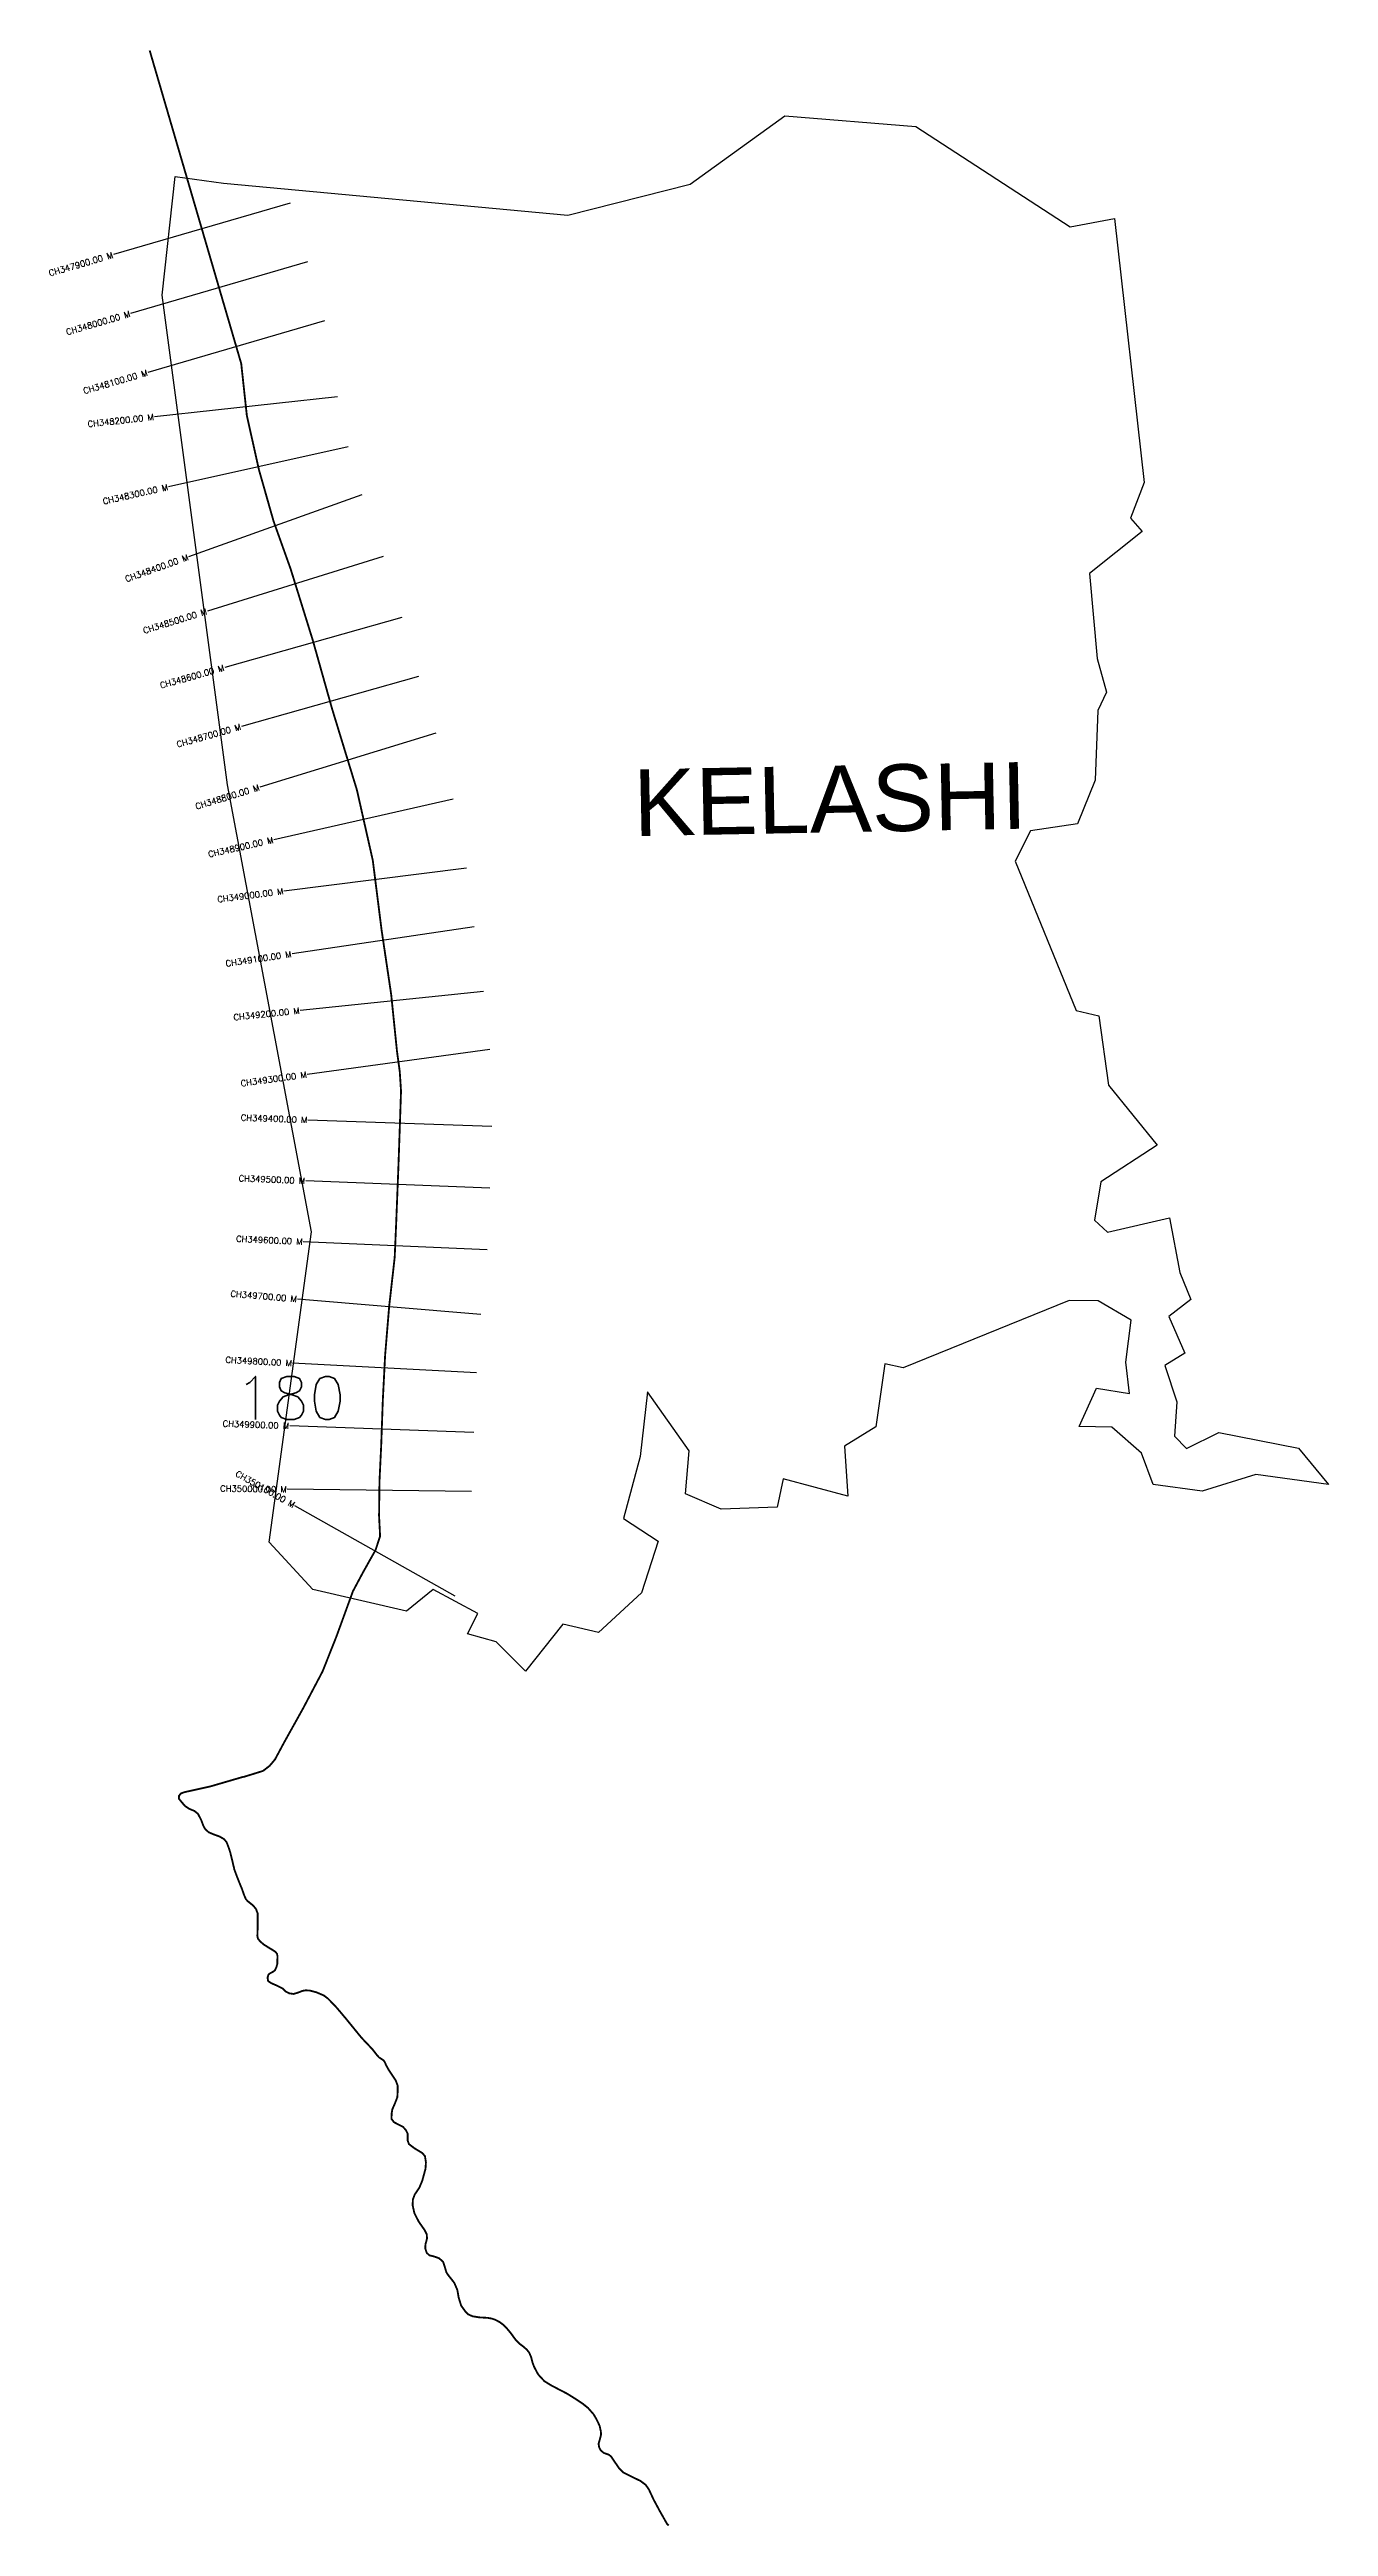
# Model space of a CAD drawing. Header units: metres. Extents: x 293351 to 295436, y 1979756 to 1983794.
import ezdxf
from ezdxf.enums import TextEntityAlignment as Align

# ---------------------------------------------------------------- set-up
doc = ezdxf.new("R2010")
doc.units = ezdxf.units.M
doc.header["$MEASUREMENT"] = 0
for name, color, linetype in [('CS', 134, 'Continuous'), ('CSMark', 6, 'Continuous'), ('NATURALLY PROTECTED', 3, 'Continuous'), ('VILLAGE NAME', 250, 'Continuous')]:
    doc.layers.add(name, color=color, linetype=linetype)
doc.styles.get("Standard").update_dxf_attribs({"font": 'simplex.shx'})

msp = doc.modelspace()

# ---------------------------------------------------------------- linework, layer by layer
at = {"color": 6, "flags": 128}
for points in [[(294762.9, 1983669), (295014.6, 1983505.3), (295086.8, 1983519), (295135.1, 1983088.5), (295112.8, 1983030.5), (295131.9, 1983008.7), (295046, 1982940.3), (295058.8, 1982801.7), (295074.1, 1982746.8), (295059.8, 1982716.6), (295055.5, 1982603.3), (295026.6, 1982531.9), (294950.1, 1982520.7), (294925, 1982471.1), (295024.3, 1982227.8), (295061.6, 1982218.7), (295077, 1982105.9), (295156.3, 1982008), (295064.6, 1981948.4), (295054.4, 1981885.7), (295075.5, 1981865.9), (295176.3, 1981889.6), (295193.4, 1981800.1), (295211.1, 1981756.3), (295175.4, 1981728.7), (295201.7, 1981668.9), (295169.1, 1981648.8), (295188.5, 1981589.7), (295184.5, 1981533.3), (295204.3, 1981513.5), (295257, 1981539.4), (295386.5, 1981514.1), (295435.5, 1981454.6), (295317, 1981470.8), (295229.7, 1981443.6), (295149.9, 1981454.8), (295130.7, 1981505.5), (295082.5, 1981548.3), (295029.3, 1981549.3), (295057.3, 1981612), (295111.1, 1981603), (295105.5, 1981653.9), (295114.2, 1981722.4), (295060.1, 1981754.3), (295012.9, 1981754.9), (294742.4, 1981644.8), (294712.8, 1981651.4), (294697.8, 1981548.6), (294646.8, 1981517.2), (294652.2, 1981435.6), (294547.2, 1981463.9), (294537, 1981417.5), (294445.9, 1981414.4), (294387.7, 1981439.2), (294394, 1981509.4), (294326, 1981605.6), (294314.1, 1981500.5), (294286.5, 1981399.5), (294343.5, 1981362.3), (294316.1, 1981278.3), (294246, 1981213.5), (294188.1, 1981226.8), (294126.9, 1981150.5), (294079, 1981198.1), (294032.4, 1981211.1), (294049.5, 1981244.3), (293976.4, 1981283.7), (293933.3, 1981248.4), (293780.4, 1981283.6), (293709.5, 1981360.8), (293778.3, 1981866.6), (293641.6, 1982595.3), (293535.2, 1983394.1), (293556, 1983587.6), (293634.7, 1983576.8), (294195.8, 1983524.4), (294395.2, 1983574.7), (294549.4, 1983686.6)], [(294549.4, 1983686.6), (294762.9, 1983669)]]:
    msp.add_lwpolyline(points, dxfattribs=at)
at = {"layer": 'CS'}
for p, q in [((293743.6, 1983544.2), (293455.6, 1983460)), ((293771.6, 1983448.2), (293483.6, 1983364.1)), ((293799.6, 1983352.2), (293511.7, 1983268.1)), ((293820.6, 1983227.9), (293522.3, 1983195.5)), ((293838, 1983146.4), (293545.2, 1983081.3)), ((293860.6, 1983068.2), (293578, 1982967.3)), ((293895.2, 1982967.6), (293608.6, 1982878.9)), ((293925.7, 1982868.4), (293637, 1982787)), ((293952.9, 1982772.1), (293664.1, 1982690.7)), ((293980.9, 1982679.6), (293694, 1982591.9)), ((294009.4, 1982572.2), (293716.8, 1982506.1)), ((294031, 1982459.8), (293733.4, 1982422.3)), ((294043.4, 1982363.9), (293746.7, 1982319.9)), ((294058.5, 1982258.3), (293760, 1982227.6)), ((294068.7, 1982163.7), (293771.4, 1982123.3)), ((294072.3, 1982038.5), (293772.5, 1982049)), ((294068.7, 1981937.9), (293768.9, 1981949.7)), ((294064.6, 1981837.3), (293764.8, 1981850.5)), ((294054.3, 1981731.9), (293755.4, 1981756.9)), ((294047, 1981637), (293747.4, 1981652.5)), ((294042.7, 1981539.5), (293742.9, 1981550.1)), ((294038.9, 1981443), (293738.9, 1981446.8)), ((294012.6, 1981272.8), (293751.2, 1981419.9))]:
    msp.add_line(p, q, dxfattribs=at)
at = {"layer": 'NATURALLY PROTECTED', "const_width": 3, "flags": 128}
msp.add_lwpolyline([(293514.6, 1983792.9), (293663.8, 1983282.3), (293672.9, 1983197.9), (293692.6, 1983109.4), (293716.6, 1983025.1), (293744.3, 1982947.5), (293780.3, 1982831.6), (293811.9, 1982719.3), (293852.3, 1982587.2), (293878.2, 1982472.3), (293892.6, 1982358.2), (293908.2, 1982253.4), (293917.6, 1982161.2), (293922.1, 1982128.2), (293924.2, 1982096.4), (293922.5, 1982045.4), (293920, 1981974.3), (293916.4, 1981883.1), (293913.9, 1981825.2), (293904.9, 1981745.3), (293898.3, 1981665.7), (293894.5, 1981591.5), (293891.9, 1981518.4), (293889.1, 1981460.1), (293888.4, 1981403.7), (293890.1, 1981370.3), (293882.5, 1981347.4), (293872.7, 1981330.1), (293861.5, 1981310), (293845.8, 1981280.6), (293819.2, 1981207.5), (293796.4, 1981150), (293765.3, 1981090.9), (293733.1, 1981033), (293718.8, 1981006.3), (293710.2, 1980996.1), (293699.4, 1980987.7), (293669.5, 1980978.4), (293666, 1980977.7), (293613.6, 1980962.4), (293571.6, 1980953.1), (293565.4, 1980950.9), (293562.3, 1980946.9), (293562.2, 1980942.4), (293565.5, 1980938.3), (293571.9, 1980930.7), (293579.1, 1980925.9), (293587.6, 1980922.3), (293593.2, 1980917.8), (293598.5, 1980907.8), (293601.4, 1980900), (293603.2, 1980895.9), (293605.1, 1980892.9), (293610.6, 1980887.7), (293617.5, 1980884.7), (293628.4, 1980880.7), (293635.4, 1980876.7), (293639.8, 1980871.8), (293642.1, 1980865.9), (293644, 1980860.7), (293646.1, 1980854.1), (293649.5, 1980840.1), (293652.7, 1980826.5), (293656.6, 1980816.1), (293661.1, 1980804.6), (293664.8, 1980795.7), (293668.6, 1980785), (293671.4, 1980778.5), (293674.6, 1980775.1), (293683.2, 1980768.2), (293687.9, 1980762.4), (293690.5, 1980755.5), (293690.6, 1980739), (293690.4, 1980725.2), (293690.1, 1980718.7), (293691, 1980714.2), (293694.5, 1980709.8), (293700.5, 1980704.6), (293707, 1980700.5), (293712, 1980697.4), (293715.4, 1980695.5), (293719.8, 1980692.4), (293722, 1980689.6), (293722.9, 1980685.9), (293722.5, 1980672.7), (293721.1, 1980667.6), (293718.9, 1980662.9), (293716.2, 1980660.5), (293711, 1980657.8), (293708.1, 1980655.4), (293706.7, 1980650.7), (293707.6, 1980645), (293712.8, 1980641.6), (293722.1, 1980637.5), (293731, 1980633), (293735.8, 1980628.2), (293742, 1980625), (293749.2, 1980624), (293755.6, 1980625.9), (293763.7, 1980629), (293768.1, 1980629.8), (293774.9, 1980629.7), (293786.6, 1980626.6), (293798.5, 1980621.5), (293805, 1980616.5), (293813.2, 1980608.2), (293819.8, 1980601.1), (293834.3, 1980583.9), (293859.6, 1980552.8), (293877.7, 1980533.7), (293885.6, 1980523.5), (293888.6, 1980520.3), (293893.9, 1980517), (293896.1, 1980515.3), (293898, 1980512.3), (293899.8, 1980508), (293904.5, 1980499.5), (293915.7, 1980482.7), (293918.6, 1980474.8), (293918.8, 1980466.1), (293918.2, 1980455.7), (293914.3, 1980445.5), (293910.2, 1980436.3), (293908.9, 1980429.5), (293908.7, 1980420.2), (293912.7, 1980414.9), (293919.3, 1980411.4), (293927.3, 1980407.3), (293932.1, 1980402.2), (293935, 1980396.1), (293935.1, 1980384.9), (293937, 1980379.3), (293945.7, 1980372.6), (293959, 1980364.5), (293963.2, 1980359.5), (293964.8, 1980349.5), (293964.1, 1980338.9), (293958.8, 1980319.5), (293954.1, 1980308.1), (293946.7, 1980297.3), (293943.4, 1980288.5), (293943.2, 1980279), (293945.9, 1980266.9), (293953, 1980252.8), (293962.9, 1980238.6), (293966.1, 1980232), (293966.6, 1980225.2), (293964, 1980215.7), (293963.8, 1980208.7), (293966.1, 1980201.9), (293970.3, 1980197.9), (293977.8, 1980196), (293986.1, 1980193.1), (293992.8, 1980187.3), (293995.1, 1980180.2), (293998.1, 1980170.2), (294000.3, 1980166.6), (294010.9, 1980153.1), (294016, 1980141.2), (294018.2, 1980128.6), (294022.2, 1980115.8), (294028.8, 1980106.6), (294033.8, 1980101.5), (294040.8, 1980098.4), (294052.1, 1980096.6), (294065.1, 1980095.9), (294072, 1980094.7), (294077.4, 1980092.9), (294085, 1980088.9), (294091.2, 1980084.3), (294096.6, 1980078.7), (294102.6, 1980071.6), (294110.6, 1980060.6), (294116.7, 1980054.1), (294123.7, 1980048.9), (294129.5, 1980043.7), (294133, 1980039.2), (294136.2, 1980031.9), (294138.5, 1980022.9), (294141, 1980016.3), (294145, 1980008.5), (294147.8, 1980003.5), (294152.3, 1979998.5), (294157.9, 1979992.6), (294168.5, 1979986), (294179.7, 1979980.1), (294194.4, 1979972.5), (294208.1, 1979964), (294219.9, 1979956.2), (294229.1, 1979948.8), (294238.1, 1979938.5), (294243.3, 1979929.5), (294247.9, 1979919.6), (294249.8, 1979910.9), (294250.2, 1979905.7), (294248.6, 1979899), (294246.1, 1979890.6), (294247.1, 1979884.9), (294249.4, 1979880.2), (294254.4, 1979875.7), (294262.9, 1979872.7), (294266.5, 1979869.8), (294273, 1979860.2), (294279.1, 1979851.3), (294286.4, 1979843.8), (294302.5, 1979835.7), (294314.5, 1979829.9), (294322.9, 1979823.6), (294328.2, 1979815.9), (294335.8, 1979799.6), (294345.5, 1979781.5), (294357.5, 1979760.3), (294360.5, 1979757.2)], dxfattribs=at)

# ---------------------------------------------------------------- texts
at = {"insert": (293654, 1981630.8), "char_height": 70, "attachment_point": 1}
msp.add_mtext_dynamic_manual_height_columns('180', width=129.489, gutter_width=1, heights=[0], dxfattribs=at)
at = {"layer": 'CSMark'}
for s, rotation, p in [('CH347900.00 M', 16.2813, (293454.6, 1983459.8)), ('CH348000.00 M', 16.2813, (293482.7, 1983363.8)), ('CH348100.00 M', 16.2813, (293510.7, 1983267.8)), ('CH348200.00 M', 6.1947, (293521.3, 1983195.4)), ('CH348300.00 M', 12.5232, (293544.2, 1983081.1)), ('CH348400.00 M', 19.6418, (293577.1, 1982967)), ('CH348500.00 M', 17.2041, (293607.6, 1982878.6)), ('CH348600.00 M', 15.7426, (293636, 1982786.7)), ('CH348700.00 M', 15.7426, (293663.1, 1982690.5)), ('CH348800.00 M', 16.991, (293693, 1982591.6)), ('CH348900.00 M', 12.7391, (293715.8, 1982505.9)), ('CH349000.00 M', 7.1839, (293732.4, 1982422.2)), ('CH349100.00 M', 8.4348, (293745.7, 1982319.8)), ('CH349200.00 M', 5.8621, (293759, 1982227.5)), ('CH349300.00 M', 7.7424, (293770.4, 1982123.2)), ('CH349400.00 M', 357.9902, (293771.5, 1982049.1)), ('CH349500.00 M', 357.7488, (293767.9, 1981949.8)), ('CH349600.00 M', 357.4836, (293763.8, 1981850.6)), ('CH349700.00 M', 355.2218, (293754.4, 1981757)), ('CH349800.00 M', 357.0429, (293746.4, 1981652.5)), ('CH349900.00 M', 357.9762, (293741.9, 1981550.2)), ('CH350000.00 M', 359.2747, (293737.9, 1981446.8)), ('CH350100.00 M', 330.6339, (293750.3, 1981420.4))]:
    msp.add_text(s, height=10, rotation=rotation, dxfattribs=at).set_placement(p, align=Align.MIDDLE_RIGHT)
at = {"layer": 'VILLAGE NAME', "insert": (294301.7, 1982620.5), "char_height": 108.748, "attachment_point": 1, "rotation": 1.1028}
msp.add_mtext_dynamic_manual_height_columns('{\\fArial|b0|i0|c0|p34;KELASHI}', width=1571.314, gutter_width=543.7, heights=[0], dxfattribs=at)

doc.saveas('drawing.dxf')
